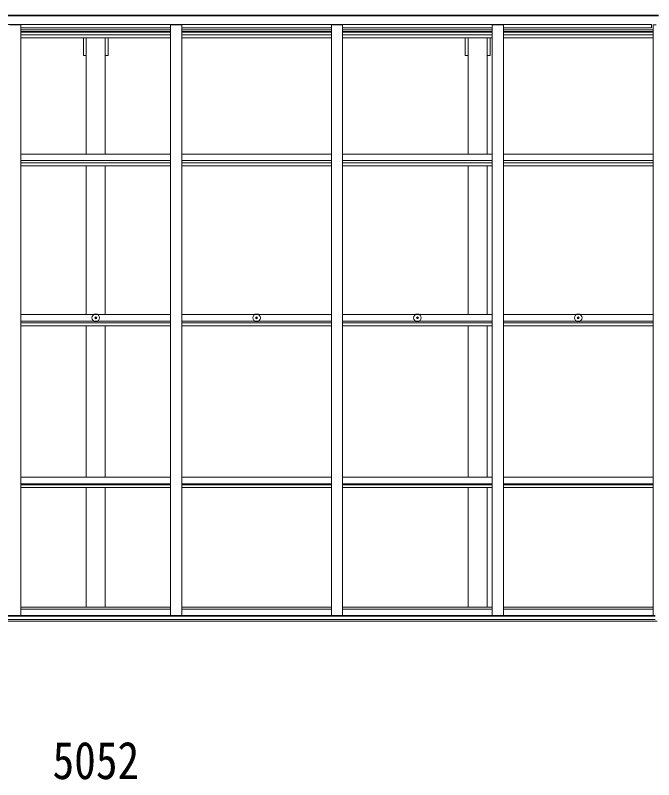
# Model space of a CAD drawing. Units: millimetres at full size, sheet at 1:35; details may follow other scales. Extents: x -9783 to 9892, y -6828 to 6752.
# Drawn here: x 3409 to 6251, y 29 to 3432 of the extents above; entities that cross this region are included whole.
import ezdxf
from ezdxf.enums import TextEntityAlignment as Align

# ---------------------------------------------------------------- set-up
doc = ezdxf.new("R2010")
doc.units = ezdxf.units.MM
doc.header["$LTSCALE"] = 35
for name, color, linetype, lineweight in [('0-1_本体', 4, 'Continuous', 9), ('0-2_部品', 7, 'Continuous', 9), ('0-A_寸法', 6, 'Continuous', 9)]:
    doc.layers.add(name, color=color, linetype=linetype, lineweight=lineweight)
doc.styles.add('ＭＳ ゴシック', font='')
doc.styles.get('ＭＳ ゴシック').set_extended_font_data('MS Gothic')

msp = doc.modelspace()

# ---------------------------------------------------------------- linework, layer by layer
at = {"layer": '0-1_本体'}
for p, q in [((6271.66, 3432.07), (1262.66, 3432.07)), ((6271.67, 3430), (1262.66, 3430)), ((1293.66, 3391.8), (6240.66, 3391.8)), ((3384.16, 3389.77), (3434.16, 3389.77)), ((3434.16, 759.85), (3434.16, 3389.77)), ((4100.16, 3376.73), (3434.16, 3376.73)), ((4100.16, 3389.77), (4150.16, 3389.77)), ((4100.16, 759.85), (4100.16, 3389.77)), ((4150.16, 759.85), (4150.16, 3389.77)), ((4816.16, 3376.73), (4150.16, 3376.73)), ((4816.16, 3389.77), (4866.16, 3389.77)), ((4816.16, 759.85), (4816.16, 3389.77)), ((4866.16, 759.85), (4866.16, 3389.77)), ((5532.16, 3376.73), (4866.16, 3376.73)), ((5532.16, 3389.77), (5582.16, 3389.77)), ((5532.16, 759.85), (5532.16, 3389.77)), ((5582.16, 759.85), (5582.16, 3389.77)), ((6240.66, 3376.73), (5582.16, 3376.73)), ((6240.66, 3391.8), (6240.66, 3376.73)), ((6248.16, 759.85), (6248.16, 3389.77)), ((6261.16, 3389.77), (6248.16, 3389.77)), ((4100.16, 3367.36), (3434.16, 3367.36)), ((3434.16, 3360.29), (4100.16, 3360.29)), ((4100.16, 3356.51), (3434.16, 3356.51)), ((4100.16, 3345.16), (3434.16, 3345.16)), ((4816.16, 3367.36), (4150.16, 3367.36)), ((4150.16, 3360.29), (4816.16, 3360.29)), ((4816.16, 3356.51), (4150.16, 3356.51)), ((4816.16, 3345.16), (4150.16, 3345.16)), ((5532.16, 3367.36), (4866.16, 3367.36)), ((4866.16, 3360.29), (5532.16, 3360.29)), ((5532.16, 3356.51), (4866.16, 3356.51)), ((5532.16, 3345.16), (4866.16, 3345.16)), ((6248.16, 3367.36), (5582.16, 3367.36)), ((5582.16, 3360.29), (6248.16, 3360.29)), ((6248.16, 3356.51), (5582.16, 3356.51)), ((6248.16, 3345.16), (5582.16, 3345.16)), ((4100.16, 3332.34), (3434.16, 3332.34)), ((3724.66, 2814.77), (3724.66, 3332.34)), ((3809.66, 2814.77), (3809.66, 3332.34)), ((3822.16, 3253.57), (3822.16, 3332.34)), ((4816.16, 3332.34), (4150.16, 3332.34)), ((5532.16, 3332.34), (4866.16, 3332.34)), ((5424.66, 2814.77), (5424.66, 3332.34)), ((5509.66, 2814.77), (5509.66, 3332.34)), ((5522.16, 3253.57), (5522.16, 3332.34)), ((6248.16, 3332.34), (5582.16, 3332.34)), ((3822.16, 3253.57), (3809.66, 3253.57)), ((5522.16, 3253.57), (5509.66, 3253.57)), ((4100.16, 2814.47), (3434.16, 2814.47)), ((4816.16, 2814.47), (4150.16, 2814.47)), ((5532.16, 2814.47), (4866.16, 2814.47)), ((6248.16, 2814.47), (5582.16, 2814.47)), ((4100.16, 2785.51), (3434.16, 2785.51)), ((4100.16, 2775.4), (3434.16, 2775.4)), ((4100.16, 2762.54), (3434.16, 2762.54)), ((3724.66, 2099.99), (3724.66, 2762.81)), ((3809.66, 2099.99), (3809.66, 2762.81)), ((4816.16, 2785.51), (4150.16, 2785.51)), ((4816.16, 2775.4), (4150.16, 2775.4)), ((4816.16, 2762.54), (4150.16, 2762.54)), ((5532.16, 2785.51), (4866.16, 2785.51)), ((5532.16, 2775.4), (4866.16, 2775.4)), ((5532.16, 2762.54), (4866.16, 2762.54)), ((5424.66, 2099.99), (5424.66, 2762.81)), ((5509.66, 2099.99), (5509.66, 2762.81)), ((6248.16, 2785.51), (5582.16, 2785.51)), ((6248.16, 2775.4), (5582.16, 2775.4)), ((6248.16, 2762.54), (5582.16, 2762.54)), ((4100.16, 2100.06), (3434.16, 2100.06)), ((4816.16, 2100.06), (4150.16, 2100.06)), ((5532.16, 2100.06), (4866.16, 2100.06)), ((6248.16, 2100.06), (5582.16, 2100.06)), ((4100.16, 2070.63), (3434.16, 2070.63)), ((4100.16, 2063.42), (3434.16, 2063.42)), ((4100.16, 2050.45), (3434.16, 2050.45)), ((3724.66, 1376.08), (3724.66, 2050.44)), ((3809.66, 1376.08), (3809.66, 2050.44)), ((4816.16, 2070.63), (4150.16, 2070.63)), ((4816.16, 2063.42), (4150.16, 2063.42)), ((4816.16, 2050.45), (4150.16, 2050.45)), ((5532.16, 2070.63), (4866.16, 2070.63)), ((5532.16, 2063.42), (4866.16, 2063.42)), ((5532.16, 2050.45), (4866.16, 2050.45)), ((5424.66, 1376.08), (5424.66, 2050.44)), ((5509.66, 1376.08), (5509.66, 2050.44)), ((6248.16, 2070.63), (5582.16, 2070.63)), ((6248.16, 2063.42), (5582.16, 2063.42)), ((6248.16, 2050.45), (5582.16, 2050.45)), ((4100.16, 1376.13), (3434.16, 1376.13)), ((4816.16, 1376.13), (4150.16, 1376.13)), ((5532.16, 1376.13), (4866.16, 1376.13)), ((6248.16, 1376.13), (5582.16, 1376.13)), ((4100.16, 1346.34), (3434.16, 1346.34)), ((4100.16, 1342.36), (3434.16, 1342.36)), ((4100.16, 1329.34), (3434.16, 1329.34)), ((3724.66, 797.09), (3724.66, 1329.01)), ((3809.66, 797.09), (3809.66, 1329.01)), ((4816.16, 1346.34), (4150.16, 1346.34)), ((4816.16, 1342.36), (4150.16, 1342.36)), ((4816.16, 1329.34), (4150.16, 1329.34)), ((5532.16, 1346.34), (4866.16, 1346.34)), ((5532.16, 1342.36), (4866.16, 1342.36)), ((5532.16, 1329.34), (4866.16, 1329.34)), ((5424.66, 797.09), (5424.66, 1329.01)), ((5509.66, 797.09), (5509.66, 1329.01)), ((6248.16, 1346.34), (5582.16, 1346.34)), ((6248.16, 1342.36), (5582.16, 1342.36)), ((6248.16, 1329.34), (5582.16, 1329.34)), ((4099.58, 787.96), (3433.58, 787.96)), ((4099.85, 797.09), (3433.85, 797.09)), ((4815.58, 787.96), (4149.58, 787.96)), ((4815.85, 797.09), (4149.85, 797.09)), ((5531.58, 787.96), (4865.58, 787.96)), ((5531.85, 797.09), (4865.85, 797.09)), ((6247.58, 787.96), (5581.58, 787.96)), ((6247.85, 797.09), (5581.85, 797.09)), ((1277.13, 759.85), (6257.2, 759.85)), ((1277.66, 757.5), (6256.66, 757.5)), ((1267.66, 735.35), (6266.66, 735.35)), ((1267.66, 734.4), (6266.66, 734.4)), ((1277.66, 741.84), (6256.66, 741.84))]:
    msp.add_line(p, q, dxfattribs=at)
for points in [[(3724.66, 3253.57), (3712.16, 3253.57), (3712.16, 3332.34)], [(5424.66, 3253.57), (5412.16, 3253.57), (5412.16, 3332.34)]]:
    msp.add_lwpolyline(points, dxfattribs=at)
at = {"layer": '0-2_部品'}
for p, q in [((3764.92, 2085.85), (3766.03, 2085.87)), ((3764.92, 2084.85), (3766.03, 2084.83)), ((3766.03, 2085.87), (3766.54, 2085.97)), ((3766.03, 2084.83), (3766.54, 2084.73)), ((3766.64, 2086.49), (3766.54, 2085.97)), ((3766.64, 2084.21), (3766.54, 2084.73)), ((3766.66, 2087.59), (3766.64, 2086.49)), ((3766.66, 2083.1), (3766.64, 2084.21)), ((3767.66, 2087.59), (3767.68, 2086.49)), ((3767.66, 2083.1), (3767.68, 2084.21)), ((3767.68, 2086.49), (3767.78, 2085.97)), ((3767.68, 2084.21), (3767.78, 2084.73)), ((3768.3, 2085.87), (3767.78, 2085.97)), ((3768.3, 2084.83), (3767.78, 2084.73)), ((3769.41, 2085.85), (3768.3, 2085.87)), ((3769.41, 2084.85), (3768.3, 2084.83)), ((4480.92, 2085.85), (4482.03, 2085.87)), ((4480.92, 2084.85), (4482.03, 2084.83)), ((4482.03, 2085.87), (4482.54, 2085.97)), ((4482.03, 2084.83), (4482.54, 2084.73)), ((4482.64, 2086.49), (4482.54, 2085.97)), ((4482.64, 2084.21), (4482.54, 2084.73)), ((4482.66, 2087.59), (4482.64, 2086.49)), ((4482.66, 2083.1), (4482.64, 2084.21)), ((4483.66, 2087.59), (4483.68, 2086.49)), ((4483.66, 2083.1), (4483.68, 2084.21)), ((4483.68, 2086.49), (4483.78, 2085.97)), ((4483.68, 2084.21), (4483.78, 2084.73)), ((4484.3, 2085.87), (4483.78, 2085.97)), ((4484.3, 2084.83), (4483.78, 2084.73)), ((4485.41, 2085.85), (4484.3, 2085.87)), ((4485.41, 2084.85), (4484.3, 2084.83)), ((5196.92, 2085.85), (5198.03, 2085.87)), ((5196.92, 2084.85), (5198.03, 2084.83)), ((5198.03, 2085.87), (5198.54, 2085.97)), ((5198.03, 2084.83), (5198.54, 2084.73)), ((5198.64, 2086.49), (5198.54, 2085.97)), ((5198.64, 2084.21), (5198.54, 2084.73)), ((5198.66, 2087.59), (5198.64, 2086.49)), ((5198.66, 2083.1), (5198.64, 2084.21)), ((5199.66, 2087.59), (5199.68, 2086.49)), ((5199.66, 2083.1), (5199.68, 2084.21)), ((5199.68, 2086.49), (5199.78, 2085.97)), ((5199.68, 2084.21), (5199.78, 2084.73)), ((5200.3, 2085.87), (5199.78, 2085.97)), ((5200.3, 2084.83), (5199.78, 2084.73)), ((5201.41, 2085.85), (5200.3, 2085.87)), ((5201.41, 2084.85), (5200.3, 2084.83)), ((5912.92, 2085.85), (5914.03, 2085.87)), ((5912.92, 2084.85), (5914.03, 2084.83)), ((5914.03, 2085.87), (5914.54, 2085.97)), ((5914.03, 2084.83), (5914.54, 2084.73)), ((5914.64, 2086.49), (5914.54, 2085.97)), ((5914.64, 2084.21), (5914.54, 2084.73)), ((5914.66, 2087.59), (5914.64, 2086.49)), ((5914.66, 2083.1), (5914.64, 2084.21)), ((5915.66, 2087.59), (5915.68, 2086.49)), ((5915.66, 2083.1), (5915.68, 2084.21)), ((5915.68, 2086.49), (5915.78, 2085.97)), ((5915.68, 2084.21), (5915.78, 2084.73)), ((5916.3, 2085.87), (5915.78, 2085.97)), ((5916.3, 2084.83), (5915.78, 2084.73)), ((5917.41, 2085.85), (5916.3, 2085.87)), ((5917.41, 2084.85), (5916.3, 2084.83))]:
    msp.add_line(p, q, dxfattribs=at)
for centre, radius in [((3767.16, 2085.35), 17), ((3767.16, 2085.35), 4), ((4483.16, 2085.35), 17), ((4483.16, 2085.35), 4), ((5199.16, 2085.35), 17), ((5199.16, 2085.35), 4), ((5915.16, 2085.35), 17), ((5915.16, 2085.35), 4)]:
    msp.add_circle(centre, radius, dxfattribs=at)
for centre, start, end in [((3767.16, 2085.35), 167.44414, 192.55586), ((3767.16, 2085.35), 77.44414, 102.55586), ((3767.16, 2085.35), 257.44414, 282.55586), ((3767.16, 2085.35), 347.44414, 12.55586), ((4483.16, 2085.35), 167.44414, 192.55586), ((4483.16, 2085.35), 77.44414, 102.55586), ((4483.16, 2085.35), 257.44414, 282.55586), ((4483.16, 2085.35), 347.44414, 12.55586), ((5199.16, 2085.35), 167.44414, 192.55586), ((5199.16, 2085.35), 77.44414, 102.55586), ((5199.16, 2085.35), 257.44414, 282.55586), ((5199.16, 2085.35), 347.44414, 12.55586), ((5915.16, 2085.35), 167.44414, 192.55586), ((5915.16, 2085.35), 77.44414, 102.55586), ((5915.16, 2085.35), 257.44414, 282.55586), ((5915.16, 2085.35), 347.44414, 12.55586)]:
    msp.add_arc(centre, 2.3, start, end, dxfattribs=at)

# ---------------------------------------------------------------- texts
at = {"layer": '0-A_寸法', "color": 7, "style": 'ＭＳ ゴシック', "width": 0.85}
msp.add_text('5052', height=166.8, dxfattribs=at).set_placement((3574.66, -17.98), align=Align.BOTTOM_LEFT)

doc.saveas('drawing.dxf')
